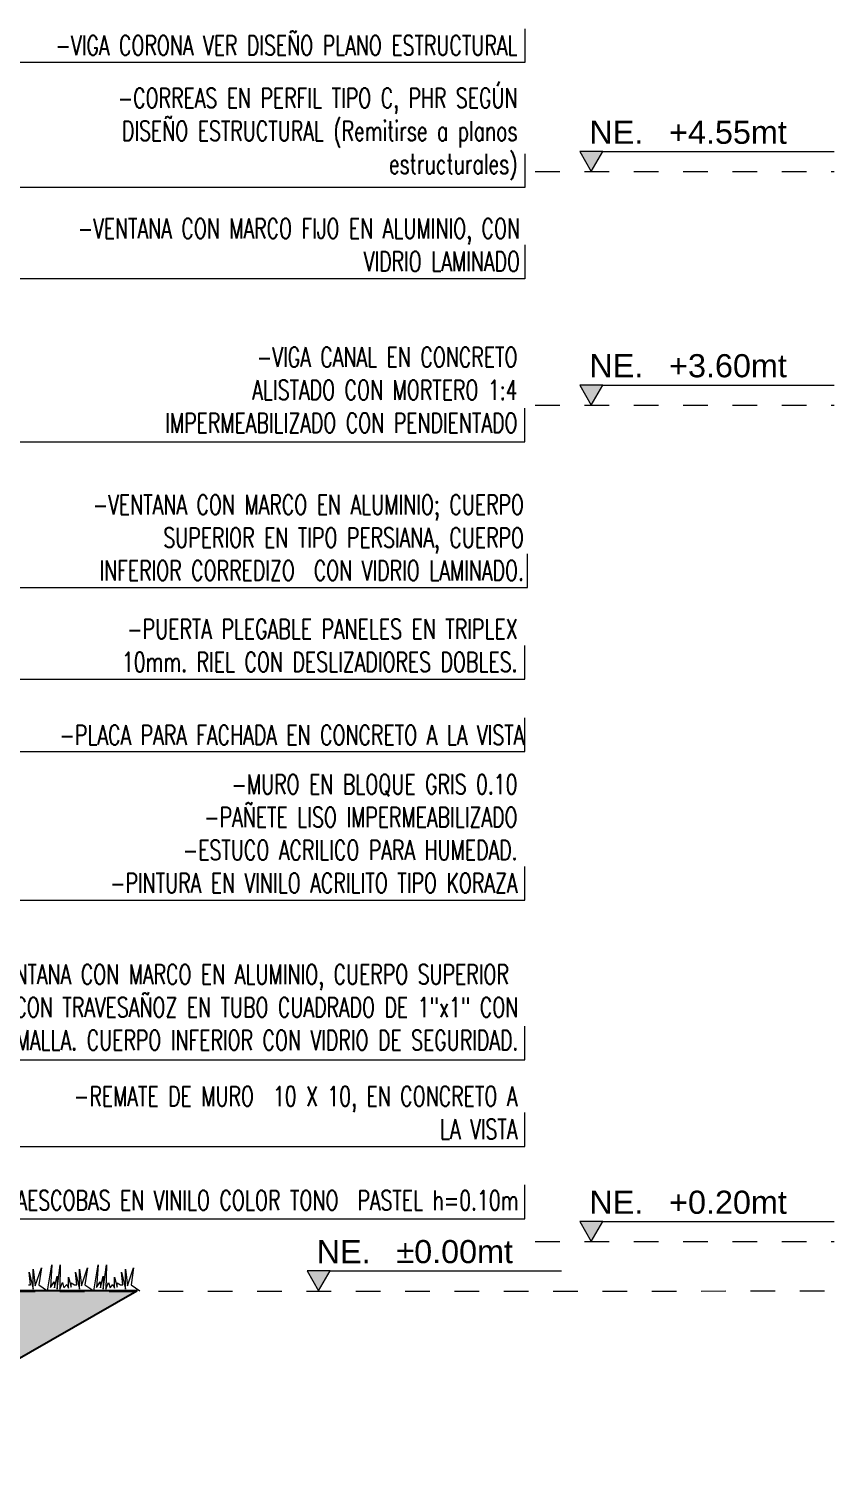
# Model space of a CAD drawing. Header units: millimetres. Extents: x 216 to 447, y 57 to 97.
# Drawn here: x 443.41 to 446.67, y 57.7 to 63.55 of the extents above; entities that cross this region are included whole.
import ezdxf

# ---------------------------------------------------------------- set-up
doc = ezdxf.new("R2010")
doc.units = ezdxf.units.MM
doc.header["$LTSCALE"] = 0.5
doc.linetypes.add('HIDDEN', pattern=[0.375, 0.25, -0.125])
for name, color, linetype, lineweight in [('A-PLAN-ACHU3', 250, 'Continuous', 0), ('A-PROY', 6, 'HIDDEN', 18), ('A-TEXT-FLEC', 4, 'Continuous', 9), ('A-TEXT-NIVL', 4, 'Continuous', 9), ('A-TEXT-NOTA', 105, 'Continuous', 9), ('A-VEGETACION', 87, 'Continuous', 9)]:
    doc.layers.add(name, color=color, linetype=linetype, lineweight=lineweight)
doc.layers.add('BORRADOR', color=3, linetype='Continuous', plot=False)
doc.styles.add('Detalles', font='romans.shx', dxfattribs={"width": 0.7})
doc.styles.add('swis Lt BT', font='swissl.ttf')

# ---------------------------------------------------------------- blocks, each defined once
blk = doc.blocks.new('*U503')
at = {"layer": 'A-TEXT-FLEC'}
blk.add_lwpolyline([(3.5925, 0), (0, 0), (0, 0.137)], dxfattribs=at)
at = {"layer": 'A-TEXT-FLEC', "const_width": 0.01}
blk.add_lwpolyline([(3.5461, -0.0408), (3.5925, 0), (3.5461, 0.0408)], dxfattribs=at)
blk = doc.blocks.new('COTA N.E. CORTE Y FACHADA')
at = {"layer": 'A-TEXT-NIVL'}
blk.add_hatch(color=7, dxfattribs=at).paths.add_polyline_path([(0, 0), (0.0015, -0.0026), (0.003, 0)])
at = {"layer": 'A-TEXT-NIVL', "color": 1}
blk.add_line((0.003, 0), (0.033, 0), dxfattribs=at)
blk.add_lwpolyline([(0.0015, -0.0026), (0.003, 0), (0, 0)], close=True, dxfattribs=at)
at = {"layer": 'A-TEXT-NIVL', "style": 'swis Lt BT'}
blk.add_text('NE.', height=0.003, dxfattribs=at).set_placement((0.00126, 0.001))
blk.add_attdef('+O.OOMT.', (0.0116, 0.001), '', height=0.003, dxfattribs=at)
blk = doc.blocks.new('*U676')
at = {"layer": 'A-TEXT-FLEC'}
blk.add_lwpolyline([(3.2178, 0), (0, 0), (0, 0.137)], dxfattribs=at)
at = {"layer": 'A-TEXT-FLEC', "const_width": 0.01}
blk.add_lwpolyline([(3.1714, -0.0408), (3.2178, 0), (3.1714, 0.0408)], dxfattribs=at)
blk = doc.blocks.new('*U680')
at = {"layer": 'A-TEXT-FLEC'}
for points in [[(0, 0.137), (0, 0)], [(0, 0), (0, 0), (4.2415, 0)], [(4.2415, 0), (4.2415, -0.4179)]]:
    blk.add_lwpolyline(points, dxfattribs=at)
at = {"layer": 'A-TEXT-FLEC', "const_width": 0.01}
blk.add_lwpolyline([(4.2823, -0.3715), (4.2415, -0.4179), (4.2007, -0.3715)], dxfattribs=at)
blk = doc.blocks.new('*U675')
at = {"layer": 'A-TEXT-FLEC'}
blk.add_lwpolyline([(3.562, 0), (0, 0), (0, 0.137)], dxfattribs=at)
at = {"layer": 'A-TEXT-FLEC', "const_width": 0.01}
blk.add_lwpolyline([(3.5155, -0.0408), (3.562, 0), (3.5155, 0.0408)], dxfattribs=at)
blk = doc.blocks.new('*U677')
at = {"layer": 'A-TEXT-FLEC'}
blk.add_lwpolyline([(4.7731, 0), (0, 0), (0, 0.137)], dxfattribs=at)
at = {"layer": 'A-TEXT-FLEC', "const_width": 0.01}
blk.add_lwpolyline([(4.7267, -0.0408), (4.7731, 0), (4.7267, 0.0408)], dxfattribs=at)
blk = doc.blocks.new('*U678')
at = {"layer": 'A-TEXT-FLEC'}
for points in [[(0, 0.137), (0, 0)], [(0, 0), (0, 0), (4.5206, 0)], [(4.5206, 0), (4.5206, -0.5991)]]:
    blk.add_lwpolyline(points, dxfattribs=at)
at = {"layer": 'A-TEXT-FLEC', "const_width": 0.01}
blk.add_lwpolyline([(4.5614, -0.5527), (4.5206, -0.5991), (4.4798, -0.5527)], dxfattribs=at)
blk = doc.blocks.new('*U679')
at = {"layer": 'A-TEXT-FLEC'}
for points in [[(0, 0.137), (0, 0)], [(0, 0), (0, 0), (5.0856, 0)], [(5.0856, 0), (5.0856, -1.087)]]:
    blk.add_lwpolyline(points, dxfattribs=at)
at = {"layer": 'A-TEXT-FLEC', "const_width": 0.01}
blk.add_lwpolyline([(5.1264, -1.0406), (5.0856, -1.087), (5.0448, -1.0406)], dxfattribs=at)
blk = doc.blocks.new('*U747')
at = {"layer": 'A-TEXT-FLEC'}
blk.add_lwpolyline([(2.6172, 0), (0, 0), (0, 0.137)], dxfattribs=at)
at = {"layer": 'A-TEXT-FLEC', "const_width": 0.01}
blk.add_lwpolyline([(2.5708, -0.0408), (2.6172, 0), (2.5708, 0.0408)], dxfattribs=at)
blk = doc.blocks.new('*U595')
at = {"layer": 'A-TEXT-FLEC'}
blk.add_lwpolyline([(2.9184, 0), (0, 0), (0, 0.137)], dxfattribs=at)
at = {"layer": 'A-TEXT-FLEC', "const_width": 0.01}
blk.add_lwpolyline([(2.872, -0.0408), (2.9184, 0), (2.872, 0.0408)], dxfattribs=at)
blk = doc.blocks.new('*U759')
at = {"layer": 'A-TEXT-FLEC'}
blk.add_lwpolyline([(3.9785, 0), (0, 0), (0, 0.137)], dxfattribs=at)
at = {"layer": 'A-TEXT-FLEC', "const_width": 0.01}
blk.add_lwpolyline([(3.932, -0.0408), (3.9785, 0), (3.932, 0.0408)], dxfattribs=at)

msp = doc.modelspace()

# ---------------------------------------------------------------- hatches: boundary and pattern name
at = {"layer": 'A-PLAN-ACHU3'}
h = msp.add_hatch(dxfattribs=at)
h.set_pattern_fill('AR-PARQ1', color=256, scale=0.001, angle=45)
h.set_pattern_definition([(135, (-2414.34887, -998.3186), (-0.431052294, 3e-17), [0.3048, -0.3048]), (135, (-2414.31295, -998.28267), (-0.431052294, 3e-17), [0.3048, -0.3048]), (135, (-2414.27703, -998.24675), (-0.431052294, 3e-17), [0.3048, -0.3048]), (135, (-2414.2411, -998.21083), (-0.431052294, 3e-17), [0.3048, -0.3048]), (135, (-2414.20518, -998.1749), (-0.431052294, 3e-17), [0.3048, -0.3048]), (135, (-2414.16926, -998.13898), (-0.431052294, 3e-17), [0.3048, -0.3048]), (135, (-2414.13334, -998.10306), (-0.431052294, 3e-17), [0.3048, -0.3048]), (45, (-2414.5644, -998.10306), (0.431052294, -3e-17), [0.3048, -0.3048]), (45, (-2414.6003, -998.06714), (0.431052294, -3e-17), [0.3048, -0.3048]), (45, (-2414.63624, -998.03122), (0.431052294, -3e-17), [0.3048, -0.3048]), (45, (-2414.67216, -997.9953), (0.431052294, -3e-17), [0.3048, -0.3048]), (45, (-2414.70808, -997.95938), (0.431052294, -3e-17), [0.3048, -0.3048]), (45, (-2414.744, -997.92346), (0.431052294, -3e-17), [0.3048, -0.3048]), (45, (-2414.77992, -997.88754), (0.431052294, -3e-17), [0.3048, -0.3048])])
h.paths.add_polyline_path([(432.2405, 58.4354), (430.593, 58.4354), (431.614, 57.9509), (434.4176, 57.705), (436.5238, 57.8734), (439.5846, 57.9297), (440.8559, 57.7255), (442.717, 57.7889), (443.8461, 58.4354), (442.9505, 58.4354), (442.9505, 58.2354), (442.8005, 58.2354), (442.8005, 58.3354), (432.3905, 58.3329), (432.3905, 58.2354), (432.2405, 58.2354)])

# ---------------------------------------------------------------- linework, layer by layer
at = {"layer": 'A-PROY', "ltscale": 0.5}
for points in [[(445.4602, 62.972), (446.6725, 62.972)], [(445.4602, 62.0258), (446.6725, 62.0258)], [(445.4602, 58.6354), (446.6725, 58.6354)], [(442.5336, 58.4329), (446.6725, 58.4354)]]:
    msp.add_lwpolyline(points, dxfattribs=at)
at = {"layer": 'A-VEGETACION', "color": 85, "true_color": 0x5f9a4c}
msp.add_lwpolyline([(443.4065, 58.4602), (443.4157, 58.4602), (443.4105, 58.5113), (443.4266, 58.4423), (443.4266, 58.5233), (443.4347, 58.4567), (443.4594, 58.5291), (443.449, 58.4602), (443.4847, 58.4354), (443.5023, 58.5415), (443.4962, 58.4487), (443.5112, 58.4728), (443.5123, 58.4475), (443.5233, 58.4958), (443.5233, 58.4423), (443.5359, 58.5406), (443.5342, 58.4423), (443.5445, 58.4699), (443.5508, 58.4475), (443.5623, 58.4619), (443.5687, 58.4469), (443.5687, 58.4906), (443.5802, 58.4504), (443.5802, 58.4676), (443.5934, 58.4602), (443.6026, 58.4602), (443.5974, 58.5113), (443.6135, 58.4423), (443.6135, 58.5233), (443.6215, 58.4567), (443.6463, 58.5291), (443.6359, 58.4602), (443.6716, 58.4354), (443.6892, 58.5415), (443.6831, 58.4487), (443.698, 58.4728), (443.6992, 58.4475), (443.7101, 58.4958), (443.7101, 58.4423), (443.7228, 58.5406), (443.721, 58.4423), (443.7314, 58.4699), (443.7377, 58.4475), (443.7492, 58.4619), (443.7555, 58.4469), (443.7555, 58.4906), (443.767, 58.4504), (443.767, 58.4676), (443.7802, 58.4602), (443.7894, 58.4602), (443.7843, 58.5113), (443.8004, 58.4423), (443.8004, 58.5233), (443.8084, 58.4567), (443.8331, 58.5291), (443.8228, 58.4602), (443.8584, 58.4354)], dxfattribs=at)
at = {"layer": 'BORRADOR'}
msp.add_lwpolyline([(432.2405, 58.4354), (430.593, 58.4354), (431.614, 57.9509), (434.4176, 57.705), (436.5238, 57.8734), (439.5846, 57.9297), (440.8559, 57.7255), (442.717, 57.7889), (443.8461, 58.4354), (442.9505, 58.4354), (442.9505, 58.2354), (442.8005, 58.2354), (442.8005, 58.3354), (432.3905, 58.3329), (432.3905, 58.2354), (432.2405, 58.2354)], close=True, dxfattribs=at)

# ---------------------------------------------------------------- block references
at = {"layer": 'A-TEXT-FLEC', "xscale": -1}
for name, p in [('*U679', (445.4189, 63.4133)), ('*U678', (445.4189, 62.9067)), ('*U680', (445.4189, 62.5378)), ('*U747', (445.4189, 61.8767)), ('*U503', (445.429, 61.2856)), ('*U677', (445.4189, 60.9145)), ('*U595', (445.4189, 60.6212)), ('*U676', (445.4189, 60.0187)), ('*U675', (445.4189, 59.3715)), ('*U675', (445.4189, 59.0211)), ('*U759', (445.4189, 58.7281))]:
    msp.add_blockref(name, p, dxfattribs=at)
at = {"layer": 'A-TEXT-NIVL'}
ref = msp.add_blockref('COTA N.E. CORTE Y FACHADA', (445.6412, 63.0532), dxfattribs=dict(at, xscale=31.25000000000389, yscale=31.25000000000389, zscale=31.25000000000389))
ref.add_attrib('+O.OOMT.', '+4.55mt', (446.0037, 63.0844), dxfattribs={"layer": '0', "color": 0, "height": 0.09375, "style": 'swis Lt BT'})
ref = msp.add_blockref('COTA N.E. CORTE Y FACHADA', (445.6412, 62.1069), dxfattribs=dict(at, xscale=31.25000000000389, yscale=31.25000000000389, zscale=31.25000000000389))
ref.add_attrib('+O.OOMT.', '+3.60mt', (446.0037, 62.1382), dxfattribs={"layer": '0', "color": 0, "height": 0.09375, "style": 'swis Lt BT'})
ref = msp.add_blockref('COTA N.E. CORTE Y FACHADA', (445.6412, 58.7166), dxfattribs=dict(at, xscale=31.25000000000389, yscale=31.25000000000389, zscale=31.25000000000389))
ref.add_attrib('+O.OOMT.', '+0.20mt', (446.0037, 58.7479), dxfattribs={"layer": '0', "color": 0, "height": 0.09375, "style": 'swis Lt BT'})
ref = msp.add_blockref('COTA N.E. CORTE Y FACHADA', (444.536, 58.5166), dxfattribs=dict(at, xscale=31.25000000000389, yscale=31.25000000000389, zscale=31.25000000000389))
ref.add_attrib('+O.OOMT.', '±0.00mt', (444.8985, 58.5479), dxfattribs={"layer": '0', "color": 0, "height": 0.09375, "style": 'swis Lt BT'})

# ---------------------------------------------------------------- texts
at = {"layer": 'A-TEXT-NOTA', "char_height": 0.08, "attachment_point": 9, "style": 'Detalles'}
for s, insert, width in [('-VIGA CORONA VER DISEÑO PLANO ESTRUCTURAL', (445.3889, 63.4433), 1.98113), ('-CORREAS EN PERFIL TIPO C, PHR SEGÚN DISEÑO ESTRUCTURAL (Remitirse a planos estructurales)', (445.3889, 62.9367), 1.98113), ('-VENTANA CON MARCO FIJO EN ALUMINIO, CON VIDRIO LAMINADO', (445.3993, 62.5678), 1.98113), ('-VIGA CANAL EN CONCRETO\\PALISTADO CON MORTERO 1:4 IMPERMEABILIZADO CON PENDIENTADO', (445.3889, 61.9134), 1.812526), ('-VENTANA CON MARCO EN ALUMINIO; CUERPO SUPERIOR EN TIPO PERSIANA, CUERPO INFERIOR CORREDIZO  CON VIDRIO LAMINADO.', (445.4152, 61.315), 1.98113), ('-PUERTA PLEGABLE PANELES EN TRIPLEX 10mm. RIEL CON DESLIZADIORES DOBLES.', (445.3889, 60.9445), 1.98113), ('-PLACA PARA FACHADA EN CONCRETO A LA VISTA ', (445.4167, 60.6482), 1.98113), ('-MURO EN BLOQUE GRIS 0.10\\P-PAÑETE LISO IMPERMEABILIZADO\\P-ESTUCO ACRILICO PARA HUMEDAD.\\P-PINTURA EN VINILO ACRILITO TIPO KORAZA', (445.3889, 60.0487), 2.420516), ('-VENTANA CON MARCO EN ALUMINIO, CUERPO SUPERIOR  CON TRAVESAÑOZ EN TUBO CUADRADO DE 1"x1" CON MALLA. CUERPO INFERIOR CON VIDRIO DE SEGURIDAD.', (445.3924, 59.4116), 2.437223), ('-REMATE DE MURO  10 X 10, EN CONCRETO A LA VISTA ', (445.3889, 59.0511), 1.98113), ('-GUARDAESCOBAS EN VINILO COLOR TONO  PASTEL h=0.10m', (445.393, 58.7628), 2.420516)]:
    msp.add_mtext(s, dxfattribs=dict(at, insert=insert, width=width))

doc.saveas('drawing.dxf')
